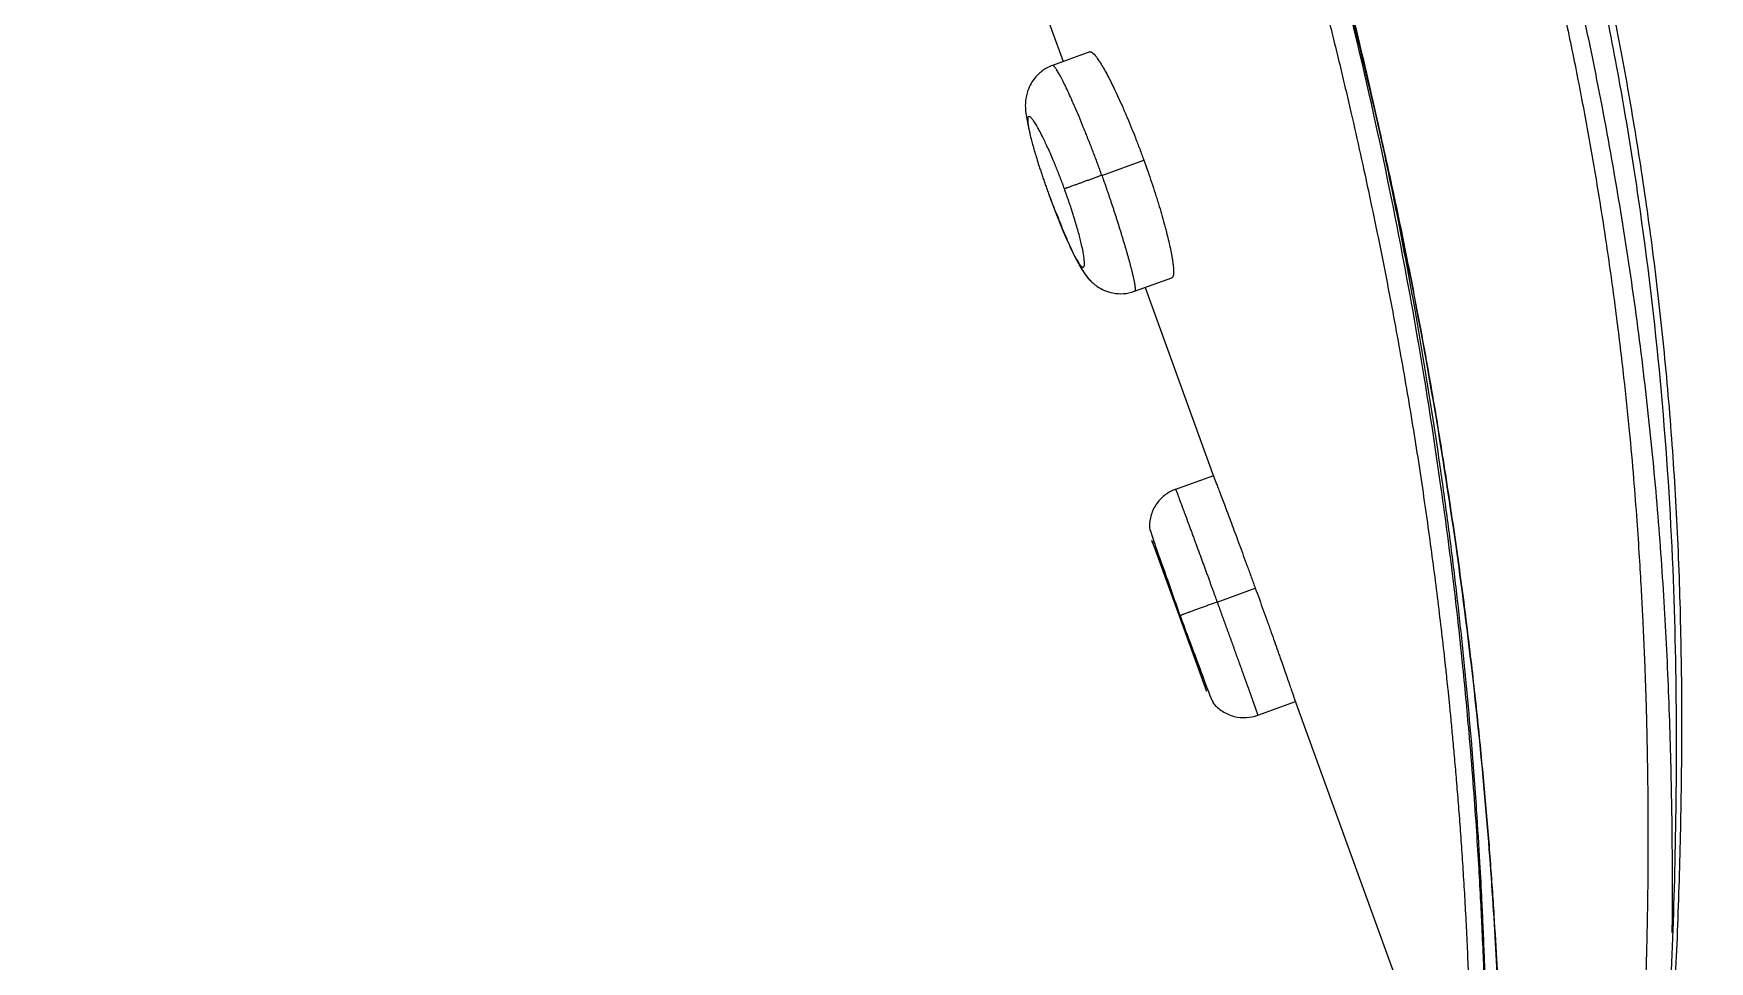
# Model space of a CAD drawing. Extents: x 0 to 1128, y 0 to 827.
# Drawn here: x 775.77 to 796.7, y 466.11 to 477.7 of the extents above; entities that cross this region are included whole.
import ezdxf

# ---------------------------------------------------------------- set-up
doc = ezdxf.new("R2010")
doc.units = 0
doc.header["$LTSCALE"] = 10
doc.header["$MEASUREMENT"] = 0
doc.layers.add('1', color=7, linetype='CONTINUOUS')

msp = doc.modelspace()

# ---------------------------------------------------------------- linework, layer by layer
at = {"layer": '1', "color": 7, "linetype": 'Continuous', "lineweight": -3}
for p, q in [((787.766, 479.718), (788.626, 477.349)), ((788.961, 477.471), (788.494, 477.301)), ((788.494, 477.301), (788.493, 477.301)), ((789.11, 475.929), (789.634, 476.12)), ((789.517, 474.482), (789.985, 474.651)), ((789.517, 474.481), (789.517, 474.482)), ((789.649, 474.53), (790.509, 472.161)), ((790.502, 472.179), (790.017, 472.003)), ((789.733, 471.368), (790.415, 469.488)), ((790.55, 470.601), (791.026, 470.774)), ((791.519, 469.378), (793.712, 463.338)), ((791.013, 469.173), (791.526, 469.36))]:
    msp.add_line(p, q, dxfattribs=at)
for points, knots in [([(812.035, 458.76), (811.453, 461.003), (810.162, 465.69), (807.935, 472.783), (805.453, 480.077), (802.844, 487.378), (800.187, 494.684), (797.534, 501.995), (794.88, 509.306), (787.626, 529.291), (781.256, 546.84), (775.771, 561.951)], [0, 0, 0, 0, 0.063517, 0.13332, 0.203809, 0.274802, 0.345901, 0.41699, 0.488079, 0.559169, 1, 1, 1, 1]), ([(792.732, 487.255), (792.979, 486.547), (793.474, 485.075), (794.16, 482.948), (794.71, 480.987), (795.109, 479.363), (795.405, 477.985), (795.641, 476.726), (795.89, 475.136), (796.113, 473.207), (796.252, 471.043), (796.29, 469.043), (796.268, 467.229), (796.204, 465.548), (796.117, 464.134), (796.027, 462.939), (795.947, 461.978), (795.883, 461.252), (795.835, 460.736), (795.802, 460.38), (795.773, 460.063), (795.744, 459.75), (795.713, 459.419), (795.683, 459.076), (795.655, 458.754), (795.634, 458.488), (795.624, 458.329), (795.624, 458.293), (795.626, 458.293)], [0, 0, 0, 0, 0.051291, 0.10637, 0.152938, 0.191346, 0.221998, 0.251142, 0.281279, 0.336204, 0.39131, 0.443156, 0.492326, 0.540869, 0.591917, 0.629151, 0.668589, 0.705986, 0.726667, 0.746052, 0.764151, 0.78309, 0.807363, 0.837042, 0.872039, 0.912308, 0.958063, 1, 1, 1, 1]), ([(795.619, 458.075), (795.619, 458.075), (795.619, 458.075), (795.62, 458.076), (795.621, 458.082), (795.623, 458.099), (795.626, 458.132), (795.632, 458.192), (795.642, 458.289), (795.657, 458.438), (795.673, 458.601), (795.688, 458.747), (795.698, 458.848), (795.709, 458.962), (795.721, 459.089), (795.735, 459.232), (795.75, 459.391), (795.767, 459.568), (795.786, 459.764), (795.807, 459.98), (795.832, 460.252), (795.864, 460.584), (795.901, 460.985), (795.941, 461.414), (795.982, 461.872), (796.025, 462.358), (796.068, 462.871), (796.111, 463.41), (796.154, 463.972), (796.195, 464.556), (796.233, 465.161), (796.267, 465.779), (796.296, 466.408), (796.319, 467.043), (796.337, 467.684), (796.348, 468.33), (796.353, 468.977), (796.351, 469.624), (796.34, 470.269), (796.322, 470.909), (796.296, 471.544), (796.26, 472.173), (796.216, 472.794), (796.164, 473.407), (796.104, 474.012), (796.037, 474.608), (795.963, 475.192), (795.882, 475.766), (795.796, 476.326), (795.704, 476.874), (795.608, 477.408), (795.508, 477.928), (795.405, 478.433), (795.299, 478.925), (795.192, 479.402), (795.083, 479.865), (794.973, 480.314), (794.862, 480.748), (794.752, 481.169), (794.642, 481.575), (794.533, 481.968), (794.425, 482.346), (794.318, 482.71), (794.213, 483.061), (794.11, 483.397), (794.01, 483.719), (793.912, 484.028), (793.818, 484.322), (793.727, 484.603), (793.64, 484.869), (793.557, 485.122), (793.478, 485.36), (793.403, 485.585), (793.332, 485.795), (793.266, 485.992), (793.204, 486.175), (793.147, 486.344), (793.094, 486.499), (793.047, 486.64), (793.003, 486.767), (792.965, 486.881), (792.931, 486.98), (792.902, 487.066), (792.878, 487.137), (792.858, 487.195), (792.843, 487.239), (792.833, 487.269), (792.828, 487.285), (792.826, 487.29)], [0, 0, 0, 0, 0.001856, 0.008536, 0.018295, 0.031125, 0.047012, 0.065928, 0.087849, 0.112802, 0.140861, 0.15058, 0.160746, 0.171362, 0.182429, 0.19395, 0.205925, 0.218347, 0.231207, 0.244497, 0.258206, 0.278065, 0.297814, 0.317473, 0.33706, 0.35658, 0.376038, 0.395436, 0.414754, 0.433968, 0.453053, 0.472012, 0.490498, 0.508671, 0.52655, 0.544123, 0.561376, 0.578295, 0.594871, 0.611099, 0.626973, 0.642492, 0.657674, 0.672546, 0.68711, 0.701353, 0.715263, 0.728838, 0.742073, 0.754963, 0.767501, 0.779689, 0.79153, 0.80303, 0.814193, 0.825023, 0.835525, 0.8457, 0.85555, 0.865076, 0.874281, 0.883165, 0.891729, 0.899974, 0.907898, 0.915501, 0.922781, 0.929738, 0.93637, 0.942676, 0.948657, 0.95431, 0.959636, 0.964633, 0.969302, 0.973641, 0.977651, 0.981331, 0.984682, 0.987703, 0.990394, 0.992755, 0.994787, 0.996488, 0.997861, 0.998903, 0.999616, 1, 1, 1, 1]), ([(792.219, 487.07), (792.243, 487), (792.289, 486.86), (792.359, 486.651), (792.43, 486.441), (792.5, 486.231), (792.57, 486.021), (792.64, 485.811), (792.71, 485.601), (792.779, 485.391), (792.849, 485.181), (792.918, 484.971), (792.987, 484.761), (793.056, 484.551), (793.124, 484.341), (793.192, 484.131), (793.259, 483.921), (793.326, 483.711), (793.393, 483.501), (793.458, 483.291), (793.524, 483.081), (793.588, 482.871), (793.652, 482.661), (793.716, 482.451), (793.778, 482.241), (793.84, 482.031), (793.901, 481.822), (793.961, 481.612), (794.021, 481.402), (794.08, 481.192), (794.138, 480.982), (794.195, 480.772), (794.266, 480.509), (794.35, 480.193), (794.445, 479.822), (794.538, 479.451), (794.628, 479.08), (794.716, 478.708), (794.8, 478.335), (794.882, 477.962), (794.961, 477.588), (795.037, 477.214), (795.109, 476.839), (795.179, 476.464), (795.245, 476.089), (795.308, 475.714), (795.368, 475.339), (795.446, 474.816), (795.535, 474.17), (795.624, 473.427), (795.694, 472.759), (795.748, 472.163), (795.788, 471.637), (795.819, 471.18), (795.842, 470.791), (795.859, 470.467), (795.872, 470.19), (795.883, 469.94), (795.892, 469.695), (795.901, 469.454), (795.908, 469.216), (795.913, 468.981), (795.918, 468.75), (795.922, 468.522), (795.925, 468.297), (795.927, 468.076), (795.928, 467.858), (795.929, 467.644), (795.928, 467.434), (795.927, 467.227), (795.925, 467.024), (795.922, 466.824), (795.919, 466.628), (795.915, 466.436), (795.909, 466.17), (795.899, 465.822), (795.884, 465.389), (795.865, 464.937), (795.842, 464.471), (795.816, 463.992), (795.786, 463.506), (795.755, 463.016), (795.721, 462.527), (795.686, 462.044), (795.65, 461.574), (795.615, 461.122), (795.58, 460.693), (795.548, 460.293), (795.519, 459.927), (795.492, 459.598), (795.469, 459.311), (795.45, 459.07), (795.435, 458.879), (795.425, 458.741), (795.419, 458.657), (795.418, 458.637), (795.418, 458.637), (795.418, 458.637)], [0, 0, 0, 0, 0.005087, 0.010177, 0.015268, 0.02036, 0.025454, 0.030547, 0.035641, 0.040735, 0.045827, 0.050919, 0.05601, 0.061098, 0.066185, 0.07127, 0.076353, 0.081433, 0.086511, 0.091585, 0.096657, 0.101726, 0.106791, 0.111853, 0.116911, 0.121966, 0.127019, 0.132069, 0.137117, 0.142163, 0.147207, 0.152251, 0.157293, 0.166178, 0.175073, 0.18398, 0.1929, 0.201835, 0.210787, 0.219756, 0.228746, 0.237758, 0.246794, 0.255853, 0.264933, 0.274033, 0.283149, 0.29228, 0.312294, 0.330636, 0.347286, 0.362269, 0.375614, 0.387326, 0.397403, 0.405843, 0.412641, 0.419168, 0.425656, 0.432102, 0.438508, 0.444872, 0.451192, 0.457467, 0.463697, 0.469879, 0.476012, 0.482097, 0.488131, 0.494114, 0.500046, 0.505927, 0.511757, 0.517538, 0.52327, 0.536016, 0.549726, 0.564406, 0.580065, 0.596719, 0.614391, 0.633105, 0.652855, 0.67361, 0.695328, 0.717996, 0.74163, 0.766248, 0.791867, 0.818499, 0.846125, 0.874677, 0.904107, 0.934484, 0.965904, 0.998414, 1, 1, 1, 1]), ([(796.232, 466.474), (796.234, 466.648), (796.235, 466.825), (796.235, 467.364), (796.232, 467.733), (796.219, 468.488), (796.209, 468.873), (796.181, 469.655), (796.163, 470.052), (796.117, 470.856), (796.089, 471.263), (796.022, 472.085), (795.982, 472.5), (795.914, 473.129), (795.89, 473.34), (795.838, 473.764), (795.811, 473.977), (795.724, 474.618), (795.659, 475.048), (795.518, 475.911), (795.442, 476.344), (795.318, 476.994), (795.275, 477.211), (795.186, 477.644), (795.048, 478.294), (794.898, 478.943), (794.686, 479.808), (794.575, 480.241), (794.401, 480.89), (794.342, 481.106), (794.221, 481.538), (794.16, 481.755), (794.034, 482.187), (793.97, 482.403), (793.839, 482.836), (793.639, 483.484), (793.431, 484.131), (793.147, 484.994), (793.003, 485.424), (792.712, 486.284), (792.565, 486.713), (792.419, 487.141)], [0, 0, 0, 0, 0.030244, 0.030244, 0.090854, 0.090854, 0.151464, 0.151464, 0.212073, 0.212073, 0.272683, 0.272683, 0.333293, 0.333293, 0.363598, 0.363598, 0.393903, 0.393903, 0.454512, 0.454512, 0.515122, 0.515122, 0.545427, 0.545427, 0.575732, 0.636342, 0.636342, 0.696951, 0.696951, 0.727256, 0.727256, 0.757561, 0.757561, 0.787866, 0.787866, 0.818171, 0.878781, 0.878781, 0.93939, 0.93939, 1, 1, 1, 1]), ([(790.642, 483.346), (790.68, 483.231), (790.777, 482.94), (790.873, 482.648), (790.986, 482.296), (791.043, 482.119), (791.209, 481.59), (791.317, 481.235), (791.528, 480.526), (791.631, 480.171), (791.93, 479.104), (792.118, 478.392), (792.379, 477.334), (792.463, 476.983), (792.623, 476.284), (792.7, 475.937), (792.847, 475.248), (792.951, 474.734), (793.048, 474.226), (793.112, 473.889), (793.142, 473.721), (793.232, 473.219), (793.288, 472.887), (793.394, 472.231), (793.444, 471.908), (793.537, 471.274), (793.58, 470.963), (793.66, 470.354), (793.696, 470.056), (793.763, 469.476), (793.794, 469.193), (793.849, 468.645), (793.874, 468.378), (793.92, 467.864), (793.95, 467.491), (793.975, 467.142), (793.991, 466.914), (793.998, 466.803), (794.018, 466.478), (794.03, 466.273), (794.05, 465.883), (794.058, 465.698), (794.079, 465.175), (794.088, 464.868), (794.097, 464.469), (794.099, 464.347), (794.103, 464.122), (794.104, 464.02), (794.106, 463.741), (794.105, 463.594), (794.103, 463.366), (794.1, 463.245), (794.098, 463.188), (794.097, 463.163), (794.096, 463.157), (794.096, 463.158), (794.098, 463.184), (794.099, 463.264), (794.1, 463.298), (794.101, 463.382), (794.102, 463.432), (794.104, 463.607), (794.104, 463.757), (794.102, 464.134), (794.099, 464.36), (794.088, 464.896), (794.078, 465.206), (794.049, 465.912), (794.029, 466.309), (793.974, 467.179), (793.939, 467.654), (793.848, 468.682), (793.792, 469.234), (793.655, 470.402), (793.575, 471.018), (793.388, 472.286), (793.282, 472.94), (793.041, 474.282), (792.906, 474.971), (792.609, 476.36), (792.447, 477.061), (792.101, 478.459), (791.916, 479.156), (791.523, 480.552), (791.315, 481.252), (790.875, 482.651), (790.643, 483.351), (790.162, 484.748), (789.914, 485.445), (789.661, 486.141)], [0, 0, 0, 0, 0.005361, 0.013514, 0.013514, 0.021667, 0.021667, 0.037973, 0.037973, 0.054278, 0.054278, 0.086889, 0.086889, 0.103195, 0.103195, 0.1195, 0.1195, 0.135806, 0.143959, 0.143959, 0.152111, 0.152111, 0.168417, 0.168417, 0.184723, 0.184723, 0.201028, 0.201028, 0.217334, 0.217334, 0.233639, 0.233639, 0.249945, 0.249945, 0.26625, 0.274403, 0.274403, 0.282556, 0.282556, 0.298861, 0.298861, 0.315167, 0.315167, 0.347778, 0.347778, 0.364084, 0.364084, 0.380389, 0.380389, 0.413, 0.413, 0.445611, 0.461917, 0.461917, 0.478222, 0.478222, 0.510834, 0.510834, 0.527139, 0.527139, 0.543445, 0.543445, 0.576056, 0.576056, 0.608667, 0.608667, 0.641278, 0.641278, 0.673889, 0.673889, 0.7065, 0.7065, 0.739111, 0.739111, 0.771722, 0.771722, 0.804333, 0.804333, 0.836945, 0.836945, 0.869556, 0.869556, 0.902167, 0.902167, 0.934778, 0.934778, 0.967389, 0.967389, 1, 1, 1, 1]), ([(789.664, 486.142), (789.944, 485.38), (790.504, 483.787), (791.275, 481.416), (791.928, 479.105), (792.444, 477.001), (792.835, 475.118), (793.128, 473.472), (793.341, 472.069), (793.497, 470.88), (793.609, 469.867), (793.687, 469.038), (793.742, 468.362), (793.782, 467.814), (793.812, 467.334), (793.835, 466.914), (793.855, 466.516), (793.872, 466.118), (793.889, 465.672), (793.904, 465.181), (793.916, 464.652), (793.924, 464.13), (793.927, 463.659), (793.926, 463.282), (793.922, 463.049), (793.923, 462.995), (793.924, 462.997)], [0, 0, 0, 0, 0.067374, 0.140401, 0.207421, 0.268959, 0.325062, 0.375311, 0.419571, 0.457993, 0.492712, 0.524382, 0.548392, 0.570315, 0.59033, 0.609071, 0.626621, 0.647027, 0.669618, 0.698575, 0.733852, 0.775512, 0.823597, 0.877947, 0.938287, 1, 1, 1, 1]), ([(793.917, 462.773), (793.917, 462.773), (793.917, 462.773), (793.917, 462.774), (793.917, 462.779), (793.918, 462.787), (793.918, 462.797), (793.919, 462.811), (793.92, 462.828), (793.921, 462.847), (793.922, 462.869), (793.923, 462.893), (793.924, 462.92), (793.925, 462.949), (793.926, 462.98), (793.927, 463.013), (793.928, 463.047), (793.929, 463.084), (793.93, 463.122), (793.93, 463.162), (793.931, 463.203), (793.932, 463.246), (793.933, 463.289), (793.933, 463.334), (793.934, 463.379), (793.935, 463.425), (793.935, 463.471), (793.935, 463.518), (793.936, 463.566), (793.936, 463.613), (793.936, 463.66), (793.936, 463.708), (793.936, 463.755), (793.936, 463.802), (793.936, 463.848), (793.936, 463.894), (793.936, 463.939), (793.936, 463.984), (793.936, 464.027), (793.936, 464.07), (793.935, 464.111), (793.935, 464.151), (793.935, 464.19), (793.935, 464.228), (793.934, 464.264), (793.934, 464.299), (793.934, 464.332), (793.933, 464.363), (793.933, 464.392), (793.933, 464.42), (793.933, 464.446), (793.932, 464.47), (793.932, 464.492), (793.931, 464.555), (793.929, 464.673), (793.926, 464.864), (793.921, 465.098), (793.914, 465.362), (793.906, 465.631), (793.898, 465.876), (793.89, 466.087), (793.883, 466.258), (793.877, 466.412), (793.868, 466.61), (793.854, 466.92), (793.829, 467.393), (793.788, 468.052), (793.732, 468.791), (793.666, 469.543), (793.597, 470.225), (793.52, 470.904), (793.435, 471.574), (793.345, 472.232), (793.25, 472.873), (793.151, 473.494), (793.049, 474.094), (792.945, 474.669), (792.841, 475.218), (792.73, 475.772), (792.611, 476.338), (792.482, 476.926), (792.346, 477.511), (792.205, 478.094), (792.058, 478.673), (791.906, 479.248), (791.75, 479.82), (791.608, 480.319), (791.484, 480.748), (791.377, 481.107), (791.269, 481.467), (791.158, 481.827), (791.045, 482.187), (790.931, 482.547), (790.814, 482.907), (790.696, 483.267), (790.576, 483.627), (790.454, 483.988), (790.331, 484.349), (790.207, 484.71), (790.082, 485.071), (789.955, 485.432), (789.828, 485.794), (789.744, 486.035), (789.701, 486.156)], [0, 0, 0, 0, 0.000565, 0.00968, 0.01864, 0.027442, 0.036084, 0.044564, 0.052884, 0.061045, 0.069048, 0.076894, 0.084585, 0.092124, 0.09951, 0.106747, 0.113835, 0.120775, 0.127568, 0.134215, 0.140715, 0.147066, 0.153267, 0.159318, 0.165218, 0.170965, 0.17656, 0.182002, 0.18729, 0.192423, 0.197403, 0.202228, 0.206898, 0.211413, 0.215773, 0.219978, 0.224027, 0.227921, 0.23166, 0.235243, 0.238671, 0.241943, 0.24506, 0.248022, 0.250829, 0.25348, 0.255976, 0.258317, 0.260503, 0.262534, 0.26441, 0.266131, 0.267697, 0.269108, 0.279567, 0.292021, 0.306473, 0.322933, 0.338007, 0.350844, 0.36144, 0.369794, 0.375909, 0.383582, 0.397724, 0.418301, 0.445276, 0.478675, 0.503284, 0.527039, 0.549879, 0.571783, 0.592768, 0.612834, 0.631979, 0.650197, 0.667484, 0.683838, 0.699254, 0.71655, 0.733707, 0.750719, 0.767576, 0.784281, 0.800845, 0.817278, 0.833589, 0.843919, 0.854251, 0.864588, 0.874932, 0.885284, 0.895647, 0.906022, 0.916409, 0.92681, 0.937225, 0.947654, 0.958097, 0.968554, 0.979024, 0.989506, 1, 1, 1, 1]), ([(789.406, 486.049), (789.422, 486.002), (789.455, 485.91), (789.505, 485.772), (789.553, 485.636), (789.601, 485.502), (789.648, 485.369), (789.694, 485.239), (789.739, 485.11), (789.784, 484.983), (789.828, 484.858), (789.871, 484.735), (789.913, 484.613), (789.954, 484.493), (789.995, 484.376), (790.035, 484.259), (790.074, 484.145), (790.113, 484.033), (790.15, 483.922), (790.187, 483.813), (790.223, 483.706), (790.259, 483.601), (790.293, 483.497), (790.327, 483.396), (790.361, 483.296), (790.393, 483.198), (790.425, 483.102), (790.456, 483.007), (790.486, 482.915), (790.516, 482.824), (790.545, 482.735), (790.573, 482.648), (790.6, 482.562), (790.627, 482.479), (790.654, 482.397), (790.679, 482.317), (790.704, 482.239), (790.728, 482.162), (790.752, 482.088), (790.774, 482.015), (790.797, 481.944), (790.818, 481.875), (790.839, 481.807), (790.859, 481.742), (790.879, 481.678), (790.898, 481.616), (790.917, 481.556), (790.935, 481.497), (790.952, 481.44), (790.969, 481.386), (790.985, 481.333), (791, 481.281), (791.015, 481.232), (791.029, 481.184), (791.043, 481.138), (791.056, 481.094), (791.069, 481.052), (791.081, 481.011), (791.093, 480.973), (791.126, 480.86), (791.182, 480.671), (791.26, 480.405), (791.337, 480.137), (791.413, 479.866), (791.489, 479.593), (791.565, 479.317), (791.641, 479.039), (791.715, 478.758), (791.79, 478.474), (791.863, 478.188), (791.936, 477.899), (792.008, 477.607), (792.08, 477.312), (792.15, 477.015), (792.238, 476.64), (792.339, 476.191), (792.452, 475.671), (792.559, 475.16), (792.659, 474.657), (792.753, 474.163), (792.841, 473.68), (792.924, 473.208), (793, 472.747), (793.071, 472.297), (793.136, 471.859), (793.197, 471.431), (793.253, 471.015), (793.304, 470.611), (793.351, 470.219), (793.383, 469.937), (793.404, 469.748), (793.416, 469.636), (793.431, 469.495), (793.448, 469.327), (793.467, 469.132), (793.488, 468.912), (793.51, 468.668), (793.533, 468.402), (793.557, 468.117), (793.58, 467.814), (793.602, 467.497), (793.624, 467.167), (793.644, 466.829), (793.662, 466.485), (793.678, 466.139), (793.691, 465.795), (793.703, 465.458), (793.711, 465.132), (793.717, 464.822), (793.721, 464.533), (793.723, 464.267), (793.723, 464.029), (793.722, 463.822), (793.719, 463.648), (793.717, 463.51), (793.715, 463.411), (793.713, 463.35), (793.712, 463.337), (793.712, 463.337), (793.712, 463.337)], [0, 0, 0, 0, 0.004171, 0.008287, 0.012348, 0.016354, 0.020305, 0.0242, 0.028041, 0.031827, 0.035557, 0.039232, 0.042853, 0.046418, 0.049929, 0.053384, 0.056785, 0.060131, 0.063422, 0.066658, 0.06984, 0.072968, 0.076041, 0.079059, 0.082023, 0.084933, 0.087789, 0.090591, 0.093338, 0.096032, 0.098672, 0.101257, 0.103789, 0.106268, 0.108692, 0.111063, 0.11338, 0.115644, 0.117854, 0.120011, 0.122114, 0.124164, 0.126161, 0.128104, 0.129994, 0.13183, 0.133614, 0.135344, 0.137021, 0.138645, 0.140216, 0.141733, 0.143198, 0.144609, 0.145968, 0.147273, 0.148525, 0.149724, 0.15087, 0.151964, 0.15975, 0.167613, 0.175553, 0.183569, 0.191663, 0.199836, 0.208091, 0.21643, 0.224856, 0.233372, 0.241981, 0.250686, 0.259491, 0.268393, 0.277391, 0.293257, 0.309, 0.32461, 0.340072, 0.355372, 0.370497, 0.385438, 0.400202, 0.414802, 0.429252, 0.443567, 0.457747, 0.47178, 0.485656, 0.499366, 0.502398, 0.506531, 0.511765, 0.518099, 0.52553, 0.534056, 0.543673, 0.554379, 0.566167, 0.579035, 0.592992, 0.608052, 0.624238, 0.641577, 0.660068, 0.679693, 0.700419, 0.722232, 0.745139, 0.769148, 0.794268, 0.820501, 0.847831, 0.876194, 0.905524, 0.935863, 0.967301, 0.999881, 1, 1, 1, 1]), ([(788.961, 477.471), (788.966, 477.473), (788.971, 477.472), (788.981, 477.468), (788.984, 477.466), (788.992, 477.461), (788.995, 477.458), (789.016, 477.44), (789.035, 477.417), (789.063, 477.377), (789.068, 477.369), (789.08, 477.351), (789.086, 477.341), (789.105, 477.311), (789.118, 477.289), (789.159, 477.218), (789.189, 477.162), (789.228, 477.084), (789.236, 477.068), (789.252, 477.035), (789.261, 477.018), (789.285, 476.967), (789.319, 476.896), (789.353, 476.819), (789.379, 476.759), (789.388, 476.739), (789.406, 476.698), (789.415, 476.677), (789.459, 476.572), (789.495, 476.485), (789.547, 476.351), (789.565, 476.305), (789.6, 476.213), (789.617, 476.166), (789.634, 476.12)], [0, 0, 0, 0, 0.062207, 0.062207, 0.093466, 0.093466, 0.124726, 0.124726, 0.249765, 0.249765, 0.281025, 0.281025, 0.312285, 0.312285, 0.374804, 0.374804, 0.499844, 0.499844, 0.531103, 0.531103, 0.562363, 0.562363, 0.624883, 0.687402, 0.687402, 0.718662, 0.718662, 0.749922, 0.749922, 0.874961, 0.874961, 0.93748, 0.93748, 1, 1, 1, 1]), ([(788.493, 477.302), (788.447, 477.285), (788.367, 477.242), (788.247, 477.128), (788.171, 476.975), (788.151, 476.819), (788.158, 476.723), (788.176, 476.604), (788.198, 476.507), (788.209, 476.46)], [0, 0, 0, 0, 0.119687, 0.231769, 0.416135, 0.547114, 0.674688, 0.852658, 1, 1, 1, 1]), ([(788.643, 475.76), (788.641, 475.765), (788.637, 475.775), (788.632, 475.791), (788.626, 475.806), (788.621, 475.821), (788.615, 475.836), (788.609, 475.851), (788.603, 475.866), (788.598, 475.882), (788.592, 475.897), (788.586, 475.912), (788.58, 475.926), (788.575, 475.941), (788.569, 475.956), (788.563, 475.971), (788.557, 475.986), (788.551, 476.001), (788.545, 476.015), (788.539, 476.03), (788.533, 476.044), (788.528, 476.059), (788.522, 476.074), (788.516, 476.088), (788.51, 476.103), (788.494, 476.141), (788.468, 476.2), (788.433, 476.278), (788.4, 476.35), (788.365, 476.422), (788.328, 476.493), (788.292, 476.557), (788.26, 476.606), (788.233, 476.642), (788.211, 476.661), (788.195, 476.665), (788.186, 476.652), (788.183, 476.624), (788.186, 476.579), (788.195, 476.521), (788.21, 476.45), (788.229, 476.373), (788.25, 476.295), (788.272, 476.22), (788.296, 476.138), (788.317, 476.072), (788.333, 476.025), (788.342, 475.997), (788.351, 475.969), (788.36, 475.942), (788.369, 475.914), (788.379, 475.886), (788.388, 475.858), (788.398, 475.83), (788.408, 475.802), (788.418, 475.774), (788.428, 475.746), (788.438, 475.718), (788.445, 475.699), (788.448, 475.689)], [0, 0, 0, 0, 0.005165, 0.010322, 0.015471, 0.020615, 0.025754, 0.030891, 0.036026, 0.041162, 0.046299, 0.05144, 0.056585, 0.061736, 0.066895, 0.072063, 0.077241, 0.082431, 0.087635, 0.092853, 0.098088, 0.10334, 0.108611, 0.113903, 0.119216, 0.124553, 0.156205, 0.187374, 0.218368, 0.249502, 0.290857, 0.332346, 0.374706, 0.416998, 0.458578, 0.500155, 0.541694, 0.583251, 0.625528, 0.667761, 0.709219, 0.750602, 0.781672, 0.812629, 0.84378, 0.875429, 0.885259, 0.895016, 0.904706, 0.914339, 0.923925, 0.933471, 0.942988, 0.952485, 0.961972, 0.971457, 0.98095, 0.990461, 1, 1, 1, 1]), ([(789.634, 476.12), (789.668, 476.026), (789.7, 475.934), (789.746, 475.797), (789.761, 475.752), (789.782, 475.685), (789.789, 475.662), (789.803, 475.617), (789.81, 475.595), (789.843, 475.487), (789.867, 475.404), (789.894, 475.305), (789.899, 475.286), (789.91, 475.247), (789.914, 475.228), (789.929, 475.172), (789.937, 475.137), (789.961, 475.035), (789.974, 474.974), (789.986, 474.906), (789.988, 474.892), (789.992, 474.867), (789.994, 474.855), (789.999, 474.82), (790.004, 474.777), (790.006, 474.743), (790.006, 474.72), (790.005, 474.713), (790.005, 474.7), (790.004, 474.694), (790, 474.667), (789.994, 474.655), (789.985, 474.651), (789.985, 474.651), (789.984, 474.651)], [0, 0, 0, 0, 0.124828, 0.124828, 0.187242, 0.187242, 0.21845, 0.21845, 0.249657, 0.249657, 0.374485, 0.374485, 0.405692, 0.405692, 0.436899, 0.436899, 0.499313, 0.499313, 0.624142, 0.624142, 0.655349, 0.655349, 0.686556, 0.686556, 0.74897, 0.811384, 0.811384, 0.842591, 0.842591, 0.873798, 0.873798, 0.998627, 0.998627, 1, 1, 1, 1]), ([(789.11, 475.929), (789.112, 475.923), (789.116, 475.911), (789.123, 475.893), (789.129, 475.874), (789.136, 475.855), (789.143, 475.836), (789.15, 475.816), (789.157, 475.797), (789.163, 475.777), (789.17, 475.757), (789.177, 475.736), (789.185, 475.715), (789.192, 475.695), (789.199, 475.673), (789.206, 475.652), (789.213, 475.631), (789.22, 475.609), (789.228, 475.587), (789.235, 475.565), (789.242, 475.543), (789.25, 475.52), (789.257, 475.498), (789.265, 475.475), (789.272, 475.452), (789.279, 475.429), (789.287, 475.406), (789.294, 475.383), (789.302, 475.36), (789.309, 475.336), (789.316, 475.313), (789.324, 475.29), (789.331, 475.266), (789.338, 475.243), (789.346, 475.219), (789.353, 475.196), (789.36, 475.172), (789.367, 475.149), (789.374, 475.125), (789.381, 475.102), (789.388, 475.079), (789.395, 475.056), (789.402, 475.033), (789.408, 475.01), (789.415, 474.988), (789.421, 474.965), (789.428, 474.943), (789.434, 474.921), (789.44, 474.899), (789.446, 474.878), (789.452, 474.857), (789.458, 474.836), (789.463, 474.815), (789.468, 474.795), (789.474, 474.776), (789.479, 474.756), (789.483, 474.737), (789.488, 474.719), (789.492, 474.701), (789.496, 474.684), (789.5, 474.667), (789.504, 474.65), (789.507, 474.635), (789.51, 474.62), (789.513, 474.605), (789.516, 474.591), (789.518, 474.578), (789.52, 474.566), (789.522, 474.554), (789.523, 474.543), (789.524, 474.533), (789.525, 474.524), (789.526, 474.515), (789.526, 474.508), (789.525, 474.501), (789.525, 474.495), (789.523, 474.49), (789.521, 474.485), (789.519, 474.482), (789.517, 474.482), (789.517, 474.481)], [0, 0, 0, 0, 0.008173, 0.016464, 0.024874, 0.033401, 0.042046, 0.05081, 0.059691, 0.068691, 0.077809, 0.087045, 0.0964, 0.105873, 0.115463, 0.125173, 0.135, 0.144946, 0.15501, 0.165192, 0.175493, 0.185912, 0.196449, 0.207105, 0.217879, 0.228772, 0.239783, 0.250912, 0.26216, 0.273526, 0.285011, 0.296614, 0.308336, 0.320176, 0.332135, 0.344212, 0.356407, 0.368722, 0.381154, 0.393705, 0.406375, 0.419163, 0.43207, 0.445095, 0.458239, 0.471502, 0.484883, 0.498382, 0.512, 0.525737, 0.539592, 0.553566, 0.567659, 0.58187, 0.596199, 0.610648, 0.625215, 0.6399, 0.654704, 0.669627, 0.684669, 0.699829, 0.715108, 0.730505, 0.746021, 0.761656, 0.777409, 0.793281, 0.809272, 0.825381, 0.841609, 0.857956, 0.874421, 0.891005, 0.907708, 0.92453, 0.94147, 0.967022, 0.992383, 1, 1, 1, 1]), ([(788.448, 475.689), (788.45, 475.684), (788.454, 475.674), (788.459, 475.659), (788.465, 475.643), (788.471, 475.628), (788.476, 475.613), (788.482, 475.598), (788.488, 475.583), (788.493, 475.567), (788.499, 475.552), (788.505, 475.537), (788.51, 475.522), (788.516, 475.507), (788.522, 475.493), (788.527, 475.478), (788.533, 475.463), (788.539, 475.448), (788.545, 475.433), (788.549, 475.423), (788.551, 475.418), (788.551, 475.418)], [0, 0, 0, 0, 0.055485, 0.110872, 0.166176, 0.221414, 0.276602, 0.331756, 0.386893, 0.442027, 0.497177, 0.552358, 0.607585, 0.662876, 0.718246, 0.773712, 0.829288, 0.884992, 0.940838, 0.996842, 1, 1, 1, 1]), ([(788.45, 475.69), (788.5, 475.553), (788.59, 475.318), (788.717, 475.026), (788.81, 474.836), (788.882, 474.718), (788.921, 474.662), (788.947, 474.633), (788.949, 474.631)], [0, 0, 0, 0, 0.287946, 0.5317, 0.730572, 0.884063, 0.991903, 1, 1, 1, 1]), ([(788.551, 475.418), (788.553, 475.413), (788.556, 475.404), (788.562, 475.389), (788.568, 475.375), (788.574, 475.36), (788.58, 475.346), (788.595, 475.307), (788.62, 475.247), (788.653, 475.169), (788.685, 475.097), (788.718, 475.024), (788.753, 474.953), (788.787, 474.888), (788.818, 474.838), (788.844, 474.802), (788.865, 474.782), (788.88, 474.779), (788.89, 474.791), (788.894, 474.82), (788.892, 474.865), (788.885, 474.924), (788.872, 474.996), (788.854, 475.073), (788.835, 475.152), (788.815, 475.228), (788.791, 475.31), (788.771, 475.376), (788.756, 475.424), (788.748, 475.452), (788.739, 475.479), (788.73, 475.507), (788.721, 475.535), (788.712, 475.563), (788.702, 475.591), (788.693, 475.619), (788.683, 475.647), (788.673, 475.675), (788.663, 475.703), (788.653, 475.732), (788.646, 475.75), (788.643, 475.76)], [0, 0, 0, 0, 0.005448, 0.011239, 0.017051, 0.022886, 0.028745, 0.034629, 0.069517, 0.103865, 0.138007, 0.172281, 0.217902, 0.263619, 0.310206, 0.356811, 0.402639, 0.448461, 0.494295, 0.540147, 0.586798, 0.633496, 0.679248, 0.724866, 0.759186, 0.793361, 0.827737, 0.862654, 0.873495, 0.884255, 0.894942, 0.905566, 0.916137, 0.926664, 0.937159, 0.94763, 0.958089, 0.968545, 0.979008, 0.98949, 1, 1, 1, 1]), ([(788.54, 475.462), (788.56, 475.408), (788.622, 475.247), (788.719, 475.025), (788.815, 474.831), (788.889, 474.71), (788.945, 474.632), (789.06, 474.525), (789.217, 474.457), (789.382, 474.446), (789.471, 474.464), (789.517, 474.481)], [0, 0, 0, 0, 0.088374, 0.274537, 0.427463, 0.546965, 0.632628, 0.720577, 0.844374, 0.919633, 1, 1, 1, 1]), ([(790.502, 472.179), (790.502, 472.179), (790.502, 472.179), (790.502, 472.18), (790.503, 472.177), (790.506, 472.171), (790.507, 472.168), (790.509, 472.161), (790.511, 472.157), (790.519, 472.135), (790.53, 472.108), (790.546, 472.065), (790.55, 472.055), (790.557, 472.035), (790.561, 472.025), (790.574, 471.993), (790.583, 471.969), (790.611, 471.893), (790.633, 471.835), (790.664, 471.753), (790.671, 471.736), (790.683, 471.702), (790.69, 471.685), (790.71, 471.632), (790.737, 471.558), (790.767, 471.48), (790.797, 471.398), (790.813, 471.356), (790.86, 471.228), (790.892, 471.141), (790.934, 471.028), (790.942, 471.005), (790.959, 470.959), (790.967, 470.936), (790.992, 470.867), (791.009, 470.82), (791.026, 470.774)], [0, 0, 0, 0, 0.000041, 0.000041, 0.062538, 0.062538, 0.093787, 0.093787, 0.125036, 0.125036, 0.250031, 0.250031, 0.281279, 0.281279, 0.312528, 0.312528, 0.375026, 0.375026, 0.50002, 0.50002, 0.531269, 0.531269, 0.562518, 0.562518, 0.625015, 0.687513, 0.687513, 0.75001, 0.75001, 0.875005, 0.875005, 0.906254, 0.906254, 0.937503, 0.937503, 1, 1, 1, 1]), ([(790.032, 472.01), (789.986, 471.993), (789.899, 471.946), (789.789, 471.836), (789.718, 471.693), (789.703, 471.59), (789.703, 471.536)], [0, 0, 0, 0, 0.233914, 0.486008, 0.745607, 1, 1, 1, 1]), ([(790.032, 472.009), (790.032, 472.009), (790.033, 472.008), (790.035, 472), (790.043, 471.98), (790.058, 471.94), (790.084, 471.869), (790.126, 471.758), (790.169, 471.641), (790.203, 471.546), (790.223, 471.494), (790.242, 471.441), (790.262, 471.388), (790.281, 471.335), (790.301, 471.281), (790.321, 471.228), (790.34, 471.176), (790.359, 471.124), (790.377, 471.073), (790.396, 471.023), (790.414, 470.974), (790.431, 470.926), (790.448, 470.88), (790.464, 470.835), (790.48, 470.792), (790.495, 470.751), (790.51, 470.711), (790.523, 470.673), (790.537, 470.636), (790.545, 470.612), (790.55, 470.601)], [0, 0, 0, 0, 0.028856, 0.071912, 0.129153, 0.200573, 0.286162, 0.38591, 0.499804, 0.531785, 0.56295, 0.593298, 0.622831, 0.651547, 0.679447, 0.706531, 0.732799, 0.75825, 0.782886, 0.806705, 0.829707, 0.851894, 0.873264, 0.893818, 0.913556, 0.932477, 0.950582, 0.967871, 0.984344, 1, 1, 1, 1]), ([(789.703, 471.542), (789.703, 471.532), (789.723, 471.464), (789.811, 471.208), (789.92, 470.902), (790.014, 470.635), (790.062, 470.501), (790.086, 470.433)], [0, 0, 0, 0, 0.258161, 0.510765, 0.757699, 0.879643, 1, 1, 1, 1]), ([(789.749, 471.326), (789.747, 471.331), (789.743, 471.342), (789.738, 471.355), (789.735, 471.364), (789.733, 471.368), (789.732, 471.37), (789.734, 471.364), (789.743, 471.342), (789.757, 471.305), (789.772, 471.265), (789.783, 471.234), (789.795, 471.202), (789.807, 471.17), (789.819, 471.138), (789.831, 471.107), (789.842, 471.077), (789.855, 471.043), (789.871, 470.999), (789.893, 470.939), (789.923, 470.859), (789.948, 470.79), (789.967, 470.739), (789.975, 470.716), (789.984, 470.692), (789.993, 470.667), (790.002, 470.642), (790.012, 470.617), (790.021, 470.591), (790.031, 470.565), (790.04, 470.538), (790.05, 470.512), (790.06, 470.485), (790.07, 470.458), (790.076, 470.439), (790.08, 470.43)], [0, 0, 0, 0, 0.030578, 0.067028, 0.099888, 0.129144, 0.154789, 0.206471, 0.275195, 0.360769, 0.39998, 0.436699, 0.470947, 0.502743, 0.532114, 0.559083, 0.583673, 0.60684, 0.640295, 0.684097, 0.738327, 0.803055, 0.817568, 0.83219, 0.846921, 0.861758, 0.8767, 0.891748, 0.9069, 0.922156, 0.937515, 0.952978, 0.968546, 0.984219, 1, 1, 1, 1]), ([(791.026, 470.774), (791.06, 470.681), (791.093, 470.589), (791.142, 470.454), (791.158, 470.409), (791.182, 470.343), (791.189, 470.32), (791.205, 470.277), (791.213, 470.255), (791.251, 470.148), (791.28, 470.067), (791.313, 469.971), (791.32, 469.952), (791.333, 469.914), (791.34, 469.896), (791.359, 469.842), (791.371, 469.807), (791.405, 469.709), (791.425, 469.651), (791.448, 469.586), (791.452, 469.573), (791.46, 469.549), (791.464, 469.538), (791.476, 469.505), (791.489, 469.466), (791.5, 469.434), (791.507, 469.414), (791.509, 469.408), (791.513, 469.397), (791.515, 469.391), (791.523, 469.369), (791.526, 469.36), (791.526, 469.36), (791.526, 469.36), (791.526, 469.36)], [0, 0, 0, 0, 0.124887, 0.124887, 0.18733, 0.18733, 0.218552, 0.218552, 0.249773, 0.249773, 0.37466, 0.37466, 0.405882, 0.405882, 0.437103, 0.437103, 0.499547, 0.499547, 0.624433, 0.624433, 0.655655, 0.655655, 0.686877, 0.686877, 0.74932, 0.811763, 0.811763, 0.842985, 0.842985, 0.874207, 0.874207, 0.999093, 0.999093, 1, 1, 1, 1]), ([(790.08, 470.43), (790.081, 470.426), (790.085, 470.416), (790.09, 470.402), (790.095, 470.388), (790.1, 470.374), (790.105, 470.361), (790.11, 470.347), (790.115, 470.333), (790.12, 470.32), (790.124, 470.307), (790.129, 470.293), (790.134, 470.28), (790.139, 470.267), (790.143, 470.254), (790.148, 470.241), (790.152, 470.229), (790.157, 470.216), (790.161, 470.204), (790.166, 470.191), (790.17, 470.179), (790.174, 470.167), (790.179, 470.155), (790.183, 470.144), (790.187, 470.132), (790.191, 470.12), (790.195, 470.109), (790.206, 470.078), (790.223, 470.031), (790.245, 469.971), (790.263, 469.92), (790.279, 469.876), (790.292, 469.839), (790.302, 469.809), (790.315, 469.775), (790.33, 469.732), (790.349, 469.676), (790.37, 469.617), (790.387, 469.57), (790.398, 469.538), (790.405, 469.518), (790.41, 469.503), (790.413, 469.494), (790.415, 469.489), (790.415, 469.488), (790.416, 469.488)], [0, 0, 0, 0, 0.009625, 0.019196, 0.028713, 0.038175, 0.047584, 0.05694, 0.066242, 0.07549, 0.084686, 0.093829, 0.102918, 0.111954, 0.120938, 0.129868, 0.138745, 0.147569, 0.156339, 0.165056, 0.173719, 0.182329, 0.190885, 0.199386, 0.207834, 0.216227, 0.224566, 0.23285, 0.284207, 0.330766, 0.37255, 0.409587, 0.441906, 0.469533, 0.49249, 0.538213, 0.597061, 0.66921, 0.754844, 0.803653, 0.849324, 0.891815, 0.931102, 0.967169, 1, 1, 1, 1]), ([(790.086, 470.433), (790.111, 470.365), (790.161, 470.231), (790.26, 469.966), (790.373, 469.661), (790.469, 469.408), (790.498, 469.343), (790.504, 469.335)], [0, 0, 0, 0, 0.120402, 0.242356, 0.489244, 0.741829, 1, 1, 1, 1]), ([(790.55, 470.601), (790.552, 470.595), (790.556, 470.582), (790.563, 470.564), (790.57, 470.545), (790.577, 470.526), (790.583, 470.508), (790.59, 470.489), (790.597, 470.471), (790.603, 470.452), (790.61, 470.434), (790.617, 470.415), (790.624, 470.397), (790.63, 470.378), (790.637, 470.36), (790.644, 470.342), (790.65, 470.323), (790.657, 470.305), (790.663, 470.287), (790.67, 470.269), (790.676, 470.251), (790.683, 470.233), (790.689, 470.215), (790.696, 470.197), (790.702, 470.179), (790.709, 470.162), (790.715, 470.144), (790.722, 470.126), (790.728, 470.109), (790.734, 470.091), (790.74, 470.074), (790.747, 470.057), (790.753, 470.04), (790.759, 470.023), (790.765, 470.006), (790.771, 469.989), (790.777, 469.972), (790.783, 469.956), (790.789, 469.939), (790.795, 469.923), (790.801, 469.906), (790.807, 469.89), (790.813, 469.874), (790.818, 469.858), (790.824, 469.843), (790.83, 469.827), (790.835, 469.811), (790.841, 469.796), (790.846, 469.781), (790.852, 469.766), (790.857, 469.751), (790.862, 469.736), (790.868, 469.721), (790.873, 469.707), (790.878, 469.693), (790.883, 469.678), (790.888, 469.664), (790.893, 469.651), (790.898, 469.637), (790.903, 469.623), (790.908, 469.61), (790.913, 469.597), (790.917, 469.584), (790.922, 469.571), (790.926, 469.558), (790.931, 469.546), (790.935, 469.534), (790.94, 469.522), (790.944, 469.51), (790.948, 469.498), (790.952, 469.486), (790.956, 469.475), (790.96, 469.464), (790.964, 469.453), (790.968, 469.442), (790.972, 469.432), (790.975, 469.421), (790.979, 469.411), (790.983, 469.401), (790.986, 469.392), (790.989, 469.382), (790.993, 469.373), (790.996, 469.364), (790.999, 469.355), (791.002, 469.346), (791.005, 469.338), (791.008, 469.33), (791.011, 469.322), (791.014, 469.314), (791.016, 469.306), (791.019, 469.299), (791.021, 469.292), (791.024, 469.285), (791.026, 469.278), (791.028, 469.272), (791.03, 469.266), (791.032, 469.26), (791.034, 469.254), (791.036, 469.249), (791.038, 469.243), (791.04, 469.238), (791.042, 469.234), (791.043, 469.229), (791.045, 469.225), (791.046, 469.221), (791.047, 469.217), (791.048, 469.213), (791.05, 469.21), (791.051, 469.207), (791.052, 469.204), (791.052, 469.201), (791.053, 469.199), (791.054, 469.197), (791.054, 469.195), (791.055, 469.193), (791.055, 469.192), (791.056, 469.191), (791.056, 469.19), (791.056, 469.189), (791.056, 469.189), (791.056, 469.189), (791.056, 469.189), (791.056, 469.189)], [0, 0, 0, 0, 0.008403, 0.016806, 0.025209, 0.033612, 0.042015, 0.050417, 0.05882, 0.067223, 0.075626, 0.084029, 0.092432, 0.100835, 0.109238, 0.117641, 0.126044, 0.134446, 0.142849, 0.151252, 0.159655, 0.168058, 0.176461, 0.184864, 0.193267, 0.20167, 0.210073, 0.218476, 0.226878, 0.235281, 0.243684, 0.252087, 0.26049, 0.268893, 0.277296, 0.285699, 0.294102, 0.302505, 0.310908, 0.31931, 0.327713, 0.336116, 0.344519, 0.352922, 0.361325, 0.369728, 0.378131, 0.386534, 0.394937, 0.40334, 0.411743, 0.420145, 0.428548, 0.436951, 0.445354, 0.453757, 0.46216, 0.470563, 0.478966, 0.487369, 0.495772, 0.504175, 0.512578, 0.520981, 0.529384, 0.537786, 0.546189, 0.554592, 0.562995, 0.571398, 0.579801, 0.588204, 0.596607, 0.60501, 0.613413, 0.621816, 0.630219, 0.638622, 0.647025, 0.655428, 0.663831, 0.672234, 0.680637, 0.689039, 0.697442, 0.705845, 0.714248, 0.722651, 0.731054, 0.739457, 0.74786, 0.756263, 0.764666, 0.773069, 0.781472, 0.789875, 0.798278, 0.806681, 0.815084, 0.823487, 0.83189, 0.840293, 0.848696, 0.857099, 0.865502, 0.873905, 0.882308, 0.890711, 0.899114, 0.907517, 0.91592, 0.924323, 0.932726, 0.941129, 0.949532, 0.957935, 0.966338, 0.974741, 0.983144, 0.991547, 0.99995, 1, 1, 1, 1]), ([(790.5, 469.34), (790.534, 469.299), (790.612, 469.23), (790.759, 469.166), (790.913, 469.151), (791.01, 469.171), (791.056, 469.188)], [0, 0, 0, 0, 0.254399, 0.513994, 0.766086, 1, 1, 1, 1])]:
    msp.add_open_spline(points, degree=3, knots=knots, dxfattribs=at)
msp.add_rational_spline([(789.11, 475.929), (788.969, 476.317), (788.674, 477.045), (788.517, 477.31), (788.493, 477.302)], [1.00000030291, 1.00000030291, 1.00000031599, 1.00000034132, 1.00000035208], degree=3, knots=[0, 0, 0, 0, 0.52513, 1, 1, 1, 1], dxfattribs=at)
for points, weights in [([(789.11, 475.929), (788.86, 475.839), (788.673, 475.771), (788.643, 475.76)], [1.00000030291, 0.832000228116, 0.832000126631, 0.999999998451]), ([(790.55, 470.601), (790.277, 470.502), (790.083, 470.431), (790.08, 470.43)], [0.999999930114, 0.807445285423, 0.807445308685, 0.9999999999])]:
    msp.add_rational_spline(points, weights, degree=3, dxfattribs=at)

doc.saveas('drawing.dxf')
